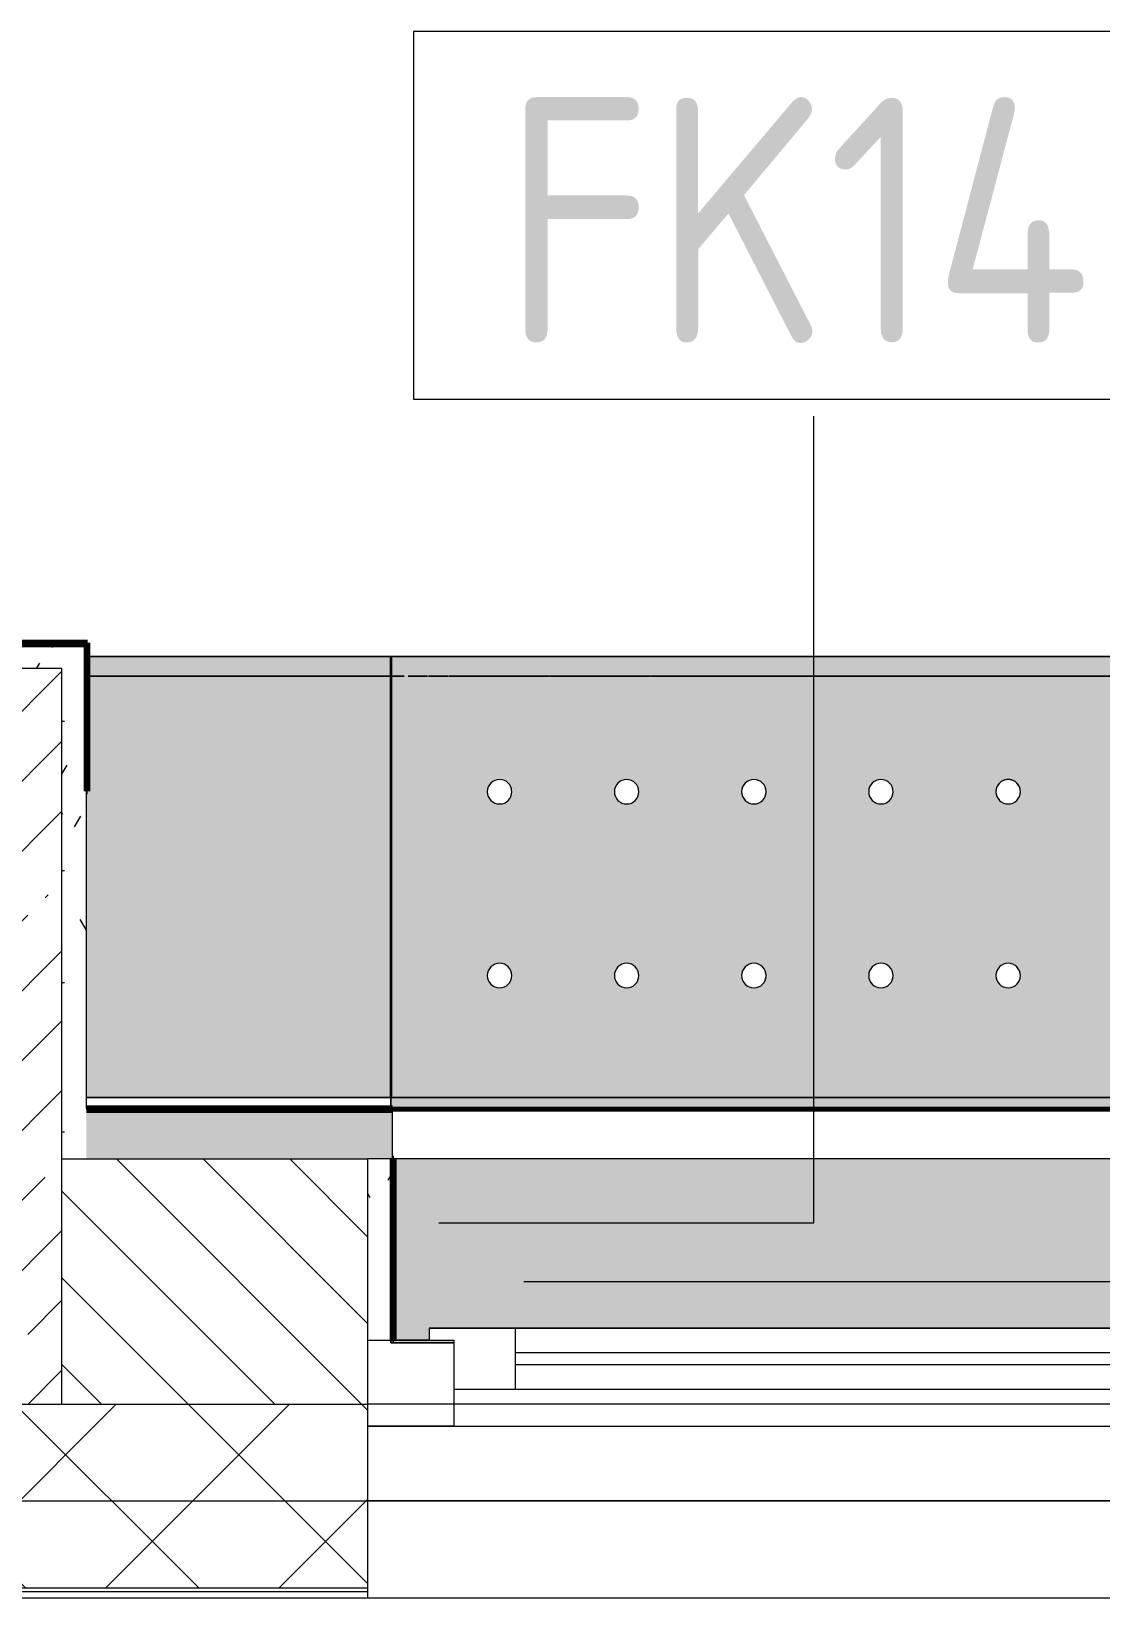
# Model space of a CAD drawing. Header units: millimetres. Extents: x -5426 to 189269, y -8553 to 29000.
# Drawn here: x 26135 to 27008, y -258 to 1020 of the extents above; entities that cross this region are included whole.
import ezdxf

# ---------------------------------------------------------------- set-up
doc = ezdxf.new("R2010")
doc.units = ezdxf.units.MM
doc.linetypes.add('Осевая', pattern=[3175, 635, -476.25, 1587.5, -476.25])
for name, color, linetype, lineweight in [('A-GLAZ', 7, 'Continuous', 9), ('A-GLAZ-1', 7, 'Continuous', 13), ('A-WALL', 7, 'Continuous', 9), ('A-WALL-IDEN', 7, 'Continuous', 9), ('I-WALL', 7, 'Continuous', 9), ('S-COLS', 7, 'Continuous', 9), ('Оси-2', 7, 'Осевая', 9)]:
    doc.layers.add(name, color=color, linetype=linetype, lineweight=lineweight)
for name, color, linetype, lineweight, true_color in [('A-WALL-1', 7, 'Continuous', 9, 0xc0c0c0), ('A-WALL-3', 7, 'Continuous', 9, 0xff80c0), ('I-WALL-17', 7, 'Continuous', 80, 0xffd2ff), ('I-WALL-3', 7, 'Continuous', 9, 0xc0c0c0), ('I-WALL-6', 7, 'Continuous', 80, 0xff80c0), ('I-WALL-9', 7, 'Continuous', 53, 0xff80c0), ('S-WALL-ANLY', 7, 'Continuous', 13, 0x008040), ('S-WALL-ANLY-1', 7, 'Continuous', 5, 0x008040), ('Знаки-2', 9, 'Continuous', 9, 0x808080), ('Знаки-3', 7, 'Continuous', 9, 0xc1bbaf), ('Знаки-5', 7, 'Continuous', 9, 0xaba79f), ('Знаки-6', 7, 'Continuous', 9, 0xccc5b7), ('Знаки-7', 7, 'Continuous', 9, 0xd5cdbe), ('Знаки-8', 7, 'Continuous', 9, 0xd1cabb), ('Знаки-9', 7, 'Continuous', 9, 0xd4ccbd)]:
    doc.layers.add(name, color=color, linetype=linetype, lineweight=lineweight, true_color=true_color)
doc.layers.add('Знаки-4', color=7, linetype='Continuous', lineweight=9, transparency=0.5)
doc.styles.add('GOST Common_1', font='GOST_Common.ttf', dxfattribs={"width": 0.9, "height": 200})
pattern_1 = [(0, (0, 0), (121.92, 30.48), [10.058, -81.382, 10.058, -81.382, -487.68]), (0, (0, 0), (121.92, 30.48), [-182.88, 10.058, -172.822, 10.058, -81.382, -213.36]), (0, (0, 0), (121.92, 30.48), [-457.2, 10.058, -50.902, 10.058, -142.342]), (120, (45.72, 15.24), (-87.356454, 90.345817), [10.058, -81.382, 10.058, -81.382, -487.68]), (120, (45.72, 15.24), (-87.356454, 90.345817), [-182.88, 10.058, -172.822, 10.058, -81.382, -213.36]), (120, (45.72, 15.24), (-87.356454, 90.345817), [-457.2, 10.058, -50.902, 10.058, -142.342]), (240, (60.96, 76.2), (-34.563546, -120.825817), [10.058, -81.382, 10.058, -81.382, -487.68]), (240, (60.96, 76.2), (-34.563546, -120.825817), [-182.88, 10.058, -172.822, 10.058, -81.382, -213.36]), (240, (60.96, 76.2), (-34.563546, -120.825817), [-457.2, 10.058, -50.902, 10.058, -142.342])]

# ---------------------------------------------------------------- blocks, each defined once
blk = doc.blocks.new('BSC_Колонна _Прямоугольная - 600х600-V1-План отделки стен 3 этажа в осях 1-12')
at = {"layer": 'S-COLS'}
h = blk.add_hatch(dxfattribs=at)
h.set_pattern_fill('FP_3', color=256, style=0, pattern_type=2)
h.set_pattern_definition([(45, (-25860, -200), (-57.02463, 57.02463), []), (45, (-25802.975, -200), (-57.02463, 57.02463), [100.806, -20.161, 3.353, -16.808])])
h.paths.add_polyline_path([(-300, -300), (300, -300), (300, 300), (-300, 300), (-300, 61.2)])
for p, q in [((300, 300), (-300, 300)), ((-300, 300), (-300, -300)), ((300, -300), (300, 300)), ((-300, -300), (300, -300))]:
    blk.add_line(p, q, dxfattribs=at)
blk = doc.blocks.new('120_Окно_СКБ_2Ст - 120_Окно_СКБ_2Ст 2800х2500_створка_-22445922-План отделки стен 3 этажа в осях 1-12')
at = {"layer": 'A-GLAZ'}
for p, q in [((1400, -57), (-1400, -57)), ((620, -107), (1280, -107)), ((1280, -117), (620, -117)), ((1350, -127), (1380, -127))]:
    blk.add_line(p, q, dxfattribs=at)
at = {"layer": 'A-GLAZ-1'}
for p, q in [((1330, -127), (1330, -57)), ((1330, -57), (1400, -57)), ((1400, -57), (1400, -127)), ((1330, -87), (570, -87)), ((1280, -137), (1280, -87)), ((1330, -127), (1330, -87)), ((1400, -127), (1330, -127)), ((1350, -127), (1330, -127)), ((1350, -137), (1350, -127)), ((550, -137), (1350, -137)), ((1350, -137), (550, -137))]:
    blk.add_line(p, q, dxfattribs=at)
blk = doc.blocks.new('Зашивка радиатора_ с перфорацией М4 - Зашивка радиатора_ с перфорацией М4-30943701-План отделки стен 3 этажа в осях 1-12')
at = {"layer": 'Знаки-4'}
h = blk.add_hatch(color=256, dxfattribs=at)
h.paths.add_polyline_path([(2278.6, 380), (2278.6, 378), (2298.6, 378), (2298.6, 368), (1498.6, 368), (1498.6, 378), (1518.6, 378), (1518.6, 380), (1448.6, 380), (1448.6, 378), (1468.6, 378), (1468.2, 368), (-401.4, 368), (-401.4, 378), (-381.4, 378), (-381.4, 380), (-430, 380), (-430, 230), (2328.6, 230), (2328.6, 378), (2330, 378), (2330, 380), (2298.6, 380)])
h.paths.add_polyline_path([(2330, 190), (-430, 190), (-430, 180), (2330, 180), (2330, 188.3)])
h = blk.add_hatch(color=256, dxfattribs=at)
h.paths.add_polyline_path([(2199, 180), (-430, 180), (-430, -179.9), (2330.2, -179.9), (2330.2, 180)])
h.paths.add_polyline_path([(1307.5, 90.4), (1312.5, 89), (1316.2, 85.4), (1317.5, 80.4), (1316.2, 75.4), (1312.5, 71.7), (1307.5, 70.4), (1302.5, 71.7), (1298.8, 75.4), (1297.5, 80.4), (1298.8, 85.4), (1302.5, 89), (1304.9, 90)])
h.paths.add_polyline_path([(1515, 90.4), (1520, 89), (1523.7, 85.4), (1525, 80.4), (1523.7, 75.4), (1520, 71.7), (1515, 70.4), (1510, 71.7), (1506.3, 75.4), (1505, 80.4), (1506.3, 85.4), (1510, 89), (1512.4, 90)])
h.paths.add_polyline_path([(1618.7, 90.4), (1623.7, 89), (1627.4, 85.4), (1628.7, 80.4), (1627.4, 75.4), (1623.7, 71.7), (1618.7, 70.4), (1613.7, 71.7), (1610.1, 75.4), (1608.7, 80.4), (1610.1, 85.4), (1613.7, 89), (1616.2, 90)])
h.paths.add_polyline_path([(2137.5, 90.4), (2142.5, 89), (2146.2, 85.4), (2147.5, 80.4), (2146.2, 75.4), (2142.5, 71.7), (2137.5, 70.4), (2132.5, 71.7), (2128.8, 75.4), (2127.5, 80.4), (2128.8, 85.4), (2132.5, 89), (2134.9, 90)])
h.paths.add_polyline_path([(2033.7, 90.4), (2038.7, 89), (2042.4, 85.4), (2043.7, 80.4), (2042.4, 75.4), (2038.7, 71.7), (2033.7, 70.4), (2028.7, 71.7), (2025.1, 75.4), (2023.7, 80.4), (2025.1, 85.4), (2028.7, 89), (2031.2, 90)])
h.paths.add_polyline_path([(1411.2, 90.4), (1416.2, 89), (1419.9, 85.4), (1421.2, 80.4), (1419.9, 75.4), (1416.2, 71.7), (1411.2, 70.4), (1406.2, 71.7), (1402.6, 75.4), (1401.2, 80.4), (1402.6, 85.4), (1406.2, 89), (1408.7, 90)])
h.paths.add_polyline_path([(996.2, 90.4), (1001.2, 89), (1004.9, 85.4), (1006.2, 80.4), (1004.9, 75.4), (1001.2, 71.7), (996.2, 70.4), (991.2, 71.7), (987.6, 75.4), (986.2, 80.4), (987.6, 85.4), (991.2, 89), (993.7, 90)])
h.paths.add_polyline_path([(1930, 90.4), (1935, 89), (1938.7, 85.4), (1940, 80.4), (1938.7, 75.4), (1935, 71.7), (1930, 70.4), (1925, 71.7), (1921.3, 75.4), (1920, 80.4), (1921.3, 85.4), (1925, 89), (1927.4, 90)])
h.paths.add_polyline_path([(1203.7, 90.4), (1208.7, 89), (1212.4, 85.4), (1213.7, 80.4), (1212.4, 75.4), (1208.7, 71.7), (1203.7, 70.4), (1198.7, 71.7), (1195.1, 75.4), (1193.7, 80.4), (1195.1, 85.4), (1198.7, 89), (1201.2, 90)])
h.paths.add_polyline_path([(892.5, 90.4), (897.5, 89), (901.2, 85.4), (902.5, 80.4), (901.2, 75.4), (897.5, 71.7), (892.5, 70.4), (887.5, 71.7), (883.8, 75.4), (882.5, 80.4), (883.8, 85.4), (887.5, 89), (889.9, 90)])
h.paths.add_polyline_path([(1100, 90.4), (1105, 89), (1108.7, 85.4), (1110, 80.4), (1108.7, 75.4), (1105, 71.7), (1100, 70.4), (1095, 71.7), (1091.3, 75.4), (1090, 80.4), (1091.3, 85.4), (1095, 89), (1097.4, 90)])
h.paths.add_polyline_path([(1826.2, 90.4), (1831.2, 89), (1834.9, 85.4), (1836.2, 80.4), (1834.9, 75.4), (1831.2, 71.7), (1826.2, 70.4), (1821.2, 71.7), (1817.6, 75.4), (1816.2, 80.4), (1817.6, 85.4), (1821.2, 89), (1823.7, 90)])
h.paths.add_polyline_path([(2241.2, 90.4), (2246.2, 89), (2249.9, 85.4), (2251.2, 80.4), (2249.9, 75.4), (2246.2, 71.7), (2241.2, 70.4), (2236.2, 71.7), (2232.6, 75.4), (2231.2, 80.4), (2232.6, 85.4), (2236.2, 89), (2238.7, 90)])
h.paths.add_polyline_path([(1722.5, 90.4), (1727.5, 89), (1731.2, 85.4), (1732.5, 80.4), (1731.2, 75.4), (1727.5, 71.7), (1722.5, 70.4), (1717.5, 71.7), (1713.8, 75.4), (1712.5, 80.4), (1713.8, 85.4), (1717.5, 89), (1719.9, 90)])
h.paths.add_polyline_path([(-145, 90.4), (-140, 89), (-136.3, 85.4), (-135, 80.4), (-136.3, 75.4), (-140, 71.7), (-145, 70.4), (-150, 71.7), (-153.7, 75.4), (-155, 80.4), (-153.7, 85.4), (-150, 89), (-147.6, 90)])
h.paths.add_polyline_path([(-248.8, 90.4), (-243.8, 89), (-240.1, 85.4), (-238.8, 80.4), (-240.1, 75.4), (-243.8, 71.7), (-248.8, 70.4), (-253.8, 71.7), (-257.4, 75.4), (-258.8, 80.4), (-257.4, 85.4), (-253.8, 89), (-251.3, 90)])
h.paths.add_polyline_path([(788.7, 90.4), (793.7, 89), (797.4, 85.4), (798.7, 80.4), (797.4, 75.4), (793.7, 71.7), (788.7, 70.4), (783.7, 71.7), (780.1, 75.4), (778.7, 80.4), (780.1, 85.4), (783.7, 89), (786.2, 90)])
h.paths.add_polyline_path([(270, 90.4), (275, 89), (278.7, 85.4), (280, 80.4), (278.7, 75.4), (275, 71.7), (270, 70.4), (265, 71.7), (261.3, 75.4), (260, 80.4), (261.3, 85.4), (265, 89), (267.4, 90)])
h.paths.add_polyline_path([(-41.3, 90.4), (-36.3, 89), (-32.6, 85.4), (-31.3, 80.4), (-32.6, 75.4), (-36.3, 71.7), (-41.3, 70.4), (-46.3, 71.7), (-49.9, 75.4), (-51.3, 80.4), (-49.9, 85.4), (-46.3, 89), (-43.8, 90)])
h.paths.add_polyline_path([(581.2, 90.4), (586.2, 89), (589.9, 85.4), (591.2, 80.4), (589.9, 75.4), (586.2, 71.7), (581.2, 70.4), (576.2, 71.7), (572.6, 75.4), (571.2, 80.4), (572.6, 85.4), (576.2, 89), (578.7, 90)])
h.paths.add_polyline_path([(477.5, 90.4), (482.5, 89), (486.2, 85.4), (487.5, 80.4), (486.2, 75.4), (482.5, 71.7), (477.5, 70.4), (472.5, 71.7), (468.8, 75.4), (467.5, 80.4), (468.8, 85.4), (472.5, 89), (474.9, 90)])
h.paths.add_polyline_path([(373.7, 90.4), (378.7, 89), (382.4, 85.4), (383.7, 80.4), (382.4, 75.4), (378.7, 71.7), (373.7, 70.4), (368.7, 71.7), (365.1, 75.4), (363.7, 80.4), (365.1, 85.4), (368.7, 89), (372.1, 90.1)])
h.paths.add_polyline_path([(-352.5, 90.4), (-347.5, 89), (-343.8, 85.4), (-342.5, 80.4), (-343.8, 75.4), (-347.5, 71.7), (-352.5, 70.4), (-357.5, 71.7), (-361.2, 75.4), (-362.5, 80.4), (-361.2, 85.4), (-357.5, 89), (-355.1, 90)])
h.paths.add_polyline_path([(685, 90.4), (690, 89), (693.7, 85.4), (695, 80.4), (693.7, 75.4), (690, 71.7), (685, 70.4), (680, 71.7), (676.3, 75.4), (675, 80.4), (676.3, 85.4), (680, 89), (682.4, 90)])
h.paths.add_polyline_path([(166.2, 90.4), (171.2, 89), (174.9, 85.4), (176.2, 80.4), (174.9, 75.4), (171.2, 71.7), (166.2, 70.4), (161.2, 71.7), (157.6, 75.4), (156.2, 80.4), (157.6, 85.4), (161.2, 89), (163.7, 90)])
h.paths.add_polyline_path([(62.5, 90.4), (67.5, 89), (71.2, 85.4), (72.5, 80.4), (71.2, 75.4), (67.5, 71.7), (62.5, 70.4), (57.5, 71.7), (53.8, 75.4), (52.5, 80.4), (53.8, 85.4), (57.5, 89), (59.9, 90)])
h.paths.add_polyline_path([(1826.2, -59.6), (1831.2, -61), (1834.9, -64.6), (1836.2, -69.6), (1834.9, -74.6), (1831.2, -78.3), (1826.2, -79.6), (1821.2, -78.3), (1817.6, -74.6), (1816.2, -69.6), (1817.6, -64.6), (1821.2, -61), (1823.7, -60)])
h.paths.add_polyline_path([(2241.2, -59.6), (2246.2, -61), (2249.9, -64.6), (2251.2, -69.6), (2249.9, -74.6), (2246.2, -78.3), (2241.2, -79.6), (2236.2, -78.3), (2232.6, -74.6), (2231.2, -69.6), (2232.6, -64.6), (2236.2, -61), (2238.7, -60)])
h.paths.add_polyline_path([(892.5, -59.6), (897.5, -61), (901.2, -64.6), (902.5, -69.6), (901.2, -74.6), (897.5, -78.3), (892.5, -79.6), (887.5, -78.3), (883.8, -74.6), (882.5, -69.6), (883.8, -64.6), (887.5, -61), (889.9, -60)])
h.paths.add_polyline_path([(1722.5, -59.6), (1727.5, -61), (1731.2, -64.6), (1732.5, -69.6), (1731.2, -74.6), (1727.5, -78.3), (1722.5, -79.6), (1717.5, -78.3), (1713.8, -74.6), (1712.5, -69.6), (1713.8, -64.6), (1717.5, -61), (1719.9, -60)])
h.paths.add_polyline_path([(1618.7, -59.6), (1623.7, -61), (1627.4, -64.6), (1628.7, -69.6), (1627.4, -74.6), (1623.7, -78.3), (1618.7, -79.6), (1613.7, -78.3), (1610.1, -74.6), (1608.7, -69.6), (1610.1, -64.6), (1613.7, -61), (1616.2, -60)])
h.paths.add_polyline_path([(1515, -59.6), (1520, -61), (1523.7, -64.6), (1525, -69.6), (1523.7, -74.6), (1520, -78.3), (1515, -79.6), (1510, -78.3), (1506.3, -74.6), (1505, -69.6), (1506.3, -64.6), (1510, -61), (1512.4, -60)])
h.paths.add_polyline_path([(1203.7, -59.6), (1208.7, -61), (1212.4, -64.6), (1213.7, -69.6), (1212.4, -74.6), (1208.7, -78.3), (1203.7, -79.6), (1198.7, -78.3), (1195.1, -74.6), (1193.7, -69.6), (1195.1, -64.6), (1198.7, -61), (1201.2, -60)])
h.paths.add_polyline_path([(1411.2, -59.6), (1416.2, -61), (1419.9, -64.6), (1421.2, -69.6), (1419.9, -74.6), (1416.2, -78.3), (1411.2, -79.6), (1406.2, -78.3), (1402.6, -74.6), (1401.2, -69.6), (1402.6, -64.6), (1406.2, -61), (1408.7, -60)])
h.paths.add_polyline_path([(2033.7, -59.6), (2038.7, -61), (2042.4, -64.6), (2043.7, -69.6), (2042.4, -74.6), (2038.7, -78.3), (2033.7, -79.6), (2028.7, -78.3), (2025.1, -74.6), (2023.7, -69.6), (2025.1, -64.6), (2028.7, -61), (2031.2, -60)])
h.paths.add_polyline_path([(788.7, -59.6), (793.7, -61), (797.4, -64.6), (798.7, -69.6), (797.4, -74.6), (793.7, -78.3), (788.7, -79.6), (783.7, -78.3), (780.1, -74.6), (778.7, -69.6), (780.1, -64.6), (783.7, -61), (786.2, -60)])
h.paths.add_polyline_path([(1100, -59.6), (1105, -61), (1108.7, -64.6), (1110, -69.6), (1108.7, -74.6), (1105, -78.3), (1100, -79.6), (1095, -78.3), (1091.3, -74.6), (1090, -69.6), (1091.3, -64.6), (1095, -61), (1097.4, -60)])
h.paths.add_polyline_path([(1307.5, -59.6), (1312.5, -61), (1316.2, -64.6), (1317.5, -69.6), (1316.2, -74.6), (1312.5, -78.3), (1307.5, -79.6), (1302.5, -78.3), (1298.8, -74.6), (1297.5, -69.6), (1298.8, -64.6), (1302.5, -61), (1304.9, -60)])
h.paths.add_polyline_path([(1930, -59.6), (1935, -61), (1938.7, -64.6), (1940, -69.6), (1938.7, -74.6), (1935, -78.3), (1930, -79.6), (1924.9, -78.3), (1921.3, -74.6), (1920, -69.6), (1921.3, -64.6), (1925, -61), (1927.4, -60)])
h.paths.add_polyline_path([(996.2, -59.6), (1001.2, -61), (1004.9, -64.6), (1006.2, -69.6), (1004.9, -74.6), (1001.2, -78.3), (996.2, -79.6), (991.2, -78.3), (987.6, -74.6), (986.2, -69.6), (987.6, -64.6), (991.2, -61), (993.7, -60)])
h.paths.add_polyline_path([(2137.5, -59.6), (2142.5, -61), (2146.2, -64.6), (2147.5, -69.6), (2146.2, -74.6), (2142.5, -78.3), (2137.5, -79.6), (2132.5, -78.3), (2128.8, -74.6), (2127.5, -69.6), (2128.8, -64.6), (2132.5, -61), (2134.9, -60)])
h.paths.add_polyline_path([(-248.8, -59.6), (-243.8, -61), (-240.1, -64.6), (-238.8, -69.6), (-240.1, -74.6), (-243.8, -78.3), (-248.8, -79.6), (-253.8, -78.3), (-257.4, -74.6), (-258.8, -69.6), (-257.4, -64.6), (-253.8, -61), (-251.3, -60)])
h.paths.add_polyline_path([(62.5, -59.6), (67.5, -61), (71.2, -64.6), (72.5, -69.6), (71.2, -74.6), (67.5, -78.3), (62.5, -79.6), (57.5, -78.3), (53.8, -74.6), (52.5, -69.6), (53.8, -64.6), (57.5, -61), (59.9, -60)])
h.paths.add_polyline_path([(166.2, -59.6), (171.2, -61), (174.9, -64.6), (176.2, -69.6), (174.9, -74.6), (171.2, -78.3), (166.2, -79.6), (161.2, -78.3), (157.6, -74.6), (156.2, -69.6), (157.6, -64.6), (161.2, -61), (163.7, -60)])
h.paths.add_polyline_path([(-145, -59.6), (-140, -61), (-136.3, -64.6), (-135, -69.6), (-136.3, -74.6), (-140, -78.3), (-145, -79.6), (-150, -78.3), (-153.7, -74.6), (-155, -69.6), (-153.7, -64.6), (-150, -61), (-147.6, -60)])
h.paths.add_polyline_path([(373.7, -59.6), (378.7, -61), (382.4, -64.6), (383.7, -69.6), (382.4, -74.6), (378.7, -78.3), (373.7, -79.6), (368.7, -78.3), (365.1, -74.6), (363.7, -69.6), (365.1, -64.6), (368.7, -61), (372.1, -59.9)])
h.paths.add_polyline_path([(270, -59.6), (275, -61), (278.7, -64.6), (280, -69.6), (278.7, -74.6), (275, -78.3), (270, -79.6), (265, -78.3), (261.3, -74.6), (260, -69.6), (261.3, -64.6), (265, -61), (267.4, -60)])
h.paths.add_polyline_path([(477.5, -59.6), (482.5, -61), (486.2, -64.6), (487.5, -69.6), (486.2, -74.6), (482.5, -78.3), (477.5, -79.6), (472.5, -78.3), (468.8, -74.6), (467.5, -69.6), (468.8, -64.6), (472.5, -61), (474.9, -60)])
h.paths.add_polyline_path([(-41.3, -59.6), (-36.3, -61), (-32.6, -64.6), (-31.3, -69.6), (-32.6, -74.6), (-36.3, -78.3), (-41.3, -79.6), (-46.3, -78.3), (-49.9, -74.6), (-51.3, -69.6), (-49.9, -64.6), (-46.3, -61), (-43.8, -60)])
h.paths.add_polyline_path([(685, -59.6), (690, -61), (693.7, -64.6), (695, -69.6), (693.7, -74.6), (690, -78.3), (685, -79.6), (680, -78.3), (676.3, -74.6), (675, -69.6), (676.3, -64.6), (680, -61), (682.4, -60)])
h.paths.add_polyline_path([(581.2, -59.6), (586.2, -61), (589.9, -64.6), (591.2, -69.6), (589.9, -74.6), (586.2, -78.3), (581.2, -79.6), (576.2, -78.3), (572.6, -74.6), (571.2, -69.6), (572.6, -64.6), (576.2, -61), (578.7, -60)])
h.paths.add_polyline_path([(-352.5, -59.6), (-347.5, -61), (-343.8, -64.6), (-342.5, -69.6), (-343.8, -74.6), (-347.5, -78.3), (-352.5, -79.6), (-357.5, -78.3), (-361.2, -74.6), (-362.5, -69.6), (-361.2, -64.6), (-357.5, -61), (-355.1, -60)])
for points in [[(2318, -163.9), (-430, -163.9), (-430, -179.9), (2330, -179.6), (2329.4, -163.9), (2318.5, -163.9)], [(1801, -163.9), (1781, -163.9), (1781.7, -179.9), (1821, -179.9), (1820.3, -163.9), (1806.2, -163.9)], [(1806, -163.9), (1781, -163.9), (1781.7, -179.9), (1821, -179.9), (1820.3, -163.9), (1806.2, -163.9)], [(1801, -163.9), (1791, -163.9), (1791.3, -179.9), (1811, -179.9), (1810.7, -163.9), (1803.6, -163.9)], [(1801, -163.9), (1791, -163.9), (1791.3, -179.9), (1811, -179.9), (1810.7, -163.9), (1803.6, -163.9)], [(1896, -163.9), (1881, -163.9), (1881.7, -179.9), (1921, -179.9), (1920.3, -163.9), (1898.4, -163.9)], [(1896, -163.9), (1881, -163.9), (1881.7, -179.9), (1921, -179.9), (1920.3, -163.9), (1898.4, -163.9)], [(1901, -163.9), (1891, -163.9), (1891.3, -179.9), (1911, -179.9), (1910.7, -163.9), (1903.6, -163.9)], [(1901, -163.9), (1891, -163.9), (1891.3, -179.9), (1911, -179.9), (1910.7, -163.9), (1903.6, -163.9)], [(2018.3, -163.9), (1981, -163.9), (1981.7, -179.9), (2021, -179.9), (2020.3, -163.9)], [(2018.3, -163.9), (1981, -163.9), (1981.7, -179.9), (2021, -179.9), (2020.3, -163.9)], [(2001, -163.9), (1991, -163.9), (1991.3, -179.9), (2011, -179.9), (2010.7, -163.9), (2003.6, -163.9)], [(2001, -163.9), (1991, -163.9), (1991.3, -179.9), (2011, -179.9), (2010.7, -163.9), (2003.6, -163.9)], [(2081, -163.9), (2081.7, -179.9), (2121, -179.9), (2120.3, -163.9), (2081.7, -163.9)], [(2081, -163.9), (2081.7, -179.9), (2121, -179.9), (2120.3, -163.9), (2081.7, -163.9)], [(2108.1, -163.9), (2091, -163.9), (2091.3, -179.9), (2111, -179.9), (2110.7, -163.9), (2109.7, -163.9)], [(2108.1, -163.9), (2091, -163.9), (2091.3, -179.9), (2111, -179.9), (2110.7, -163.9), (2109.7, -163.9)], [(2200.2, -163.9), (2181, -163.9), (2181.7, -179.9), (2221, -179.9), (2220.3, -163.9), (2201, -163.9)], [(2206, -163.9), (2181, -163.9), (2181.7, -179.9), (2221, -179.9), (2220.3, -163.9), (2206.2, -163.9)], [(2200.2, -163.9), (2191, -164.7), (2191.3, -179.9), (2211, -179.9), (2210.7, -163.9), (2201, -163.9)], [(2201, -163.9), (2191, -164.7), (2191.3, -179.9), (2211, -179.9), (2210.7, -163.9), (2203.6, -163.9)]]:
    blk.add_hatch(color=256, dxfattribs=at).paths.add_polyline_path(points)
at = {"layer": 'Знаки-2'}
for p, q in [((2330, 380), (2278.6, 380)), ((2330, 378), (2330, 380)), ((-430, 180), (2330, 180)), ((2330.2, 180), (-430, 180)), ((2330, 180), (2330, 190)), ((2330.2, -179.9), (2330.2, 180)), ((-430, -179.9), (2330.2, -179.9))]:
    blk.add_line(p, q, dxfattribs=at)
for centre, start, end in [((1826.2, 80.4), 0, 180), ((1930, 80.4), 0, 180), ((2033.7, 80.4), 0, 180), ((2137.5, 80.4), 0, 180), ((2241.2, 80.4), 0, 180), ((1826.2, 80.4), 180, 360), ((1930, 80.4), 180, 0), ((2033.7, 80.4), 180, 0), ((2137.5, 80.4), 180, 0), ((2241.2, 80.4), 180, 0), ((1826.2, -69.6), 0, 180), ((1930, -69.6), 0, 180), ((2033.7, -69.6), 0, 180), ((2137.5, -69.6), 0, 180), ((2241.2, -69.6), 0, 180), ((1826.2, -69.6), 180, 0), ((1930, -69.6), 180, 0), ((2033.7, -69.6), 180, 0), ((2137.5, -69.6), 180, 0), ((2241.2, -69.6), 180, 0)]:
    blk.add_arc(centre, 10, start, end, dxfattribs=at)
at = {"layer": 'Знаки-3'}
for p, q in [((2330, 180), (-430, 180)), ((-430, 180), (2330, 180)), ((2330.2, 179.9), (2330.2, -179.9)), ((1781, -163.9), (1721, -163.9)), ((1781, -163.9), (1821, -163.9)), ((1821, -163.9), (1781, -163.9)), ((1881, -163.9), (1821, -163.9)), ((1881, -163.9), (1891, -163.9)), ((1891, -163.9), (1881, -163.9)), ((1891, -163.9), (1911, -163.9)), ((1911, -163.9), (1891, -163.9)), ((1911, -163.9), (1921, -163.9)), ((1921, -163.9), (1911, -163.9)), ((1981, -163.9), (1921, -163.9)), ((1981, -163.9), (2021, -163.9)), ((2021, -163.9), (1981, -163.9)), ((2081, -163.9), (2021, -163.9)), ((2081, -163.9), (2117.5, -163.9)), ((2117.5, -163.9), (2081, -163.9)), ((2118.3, -163.9), (2121, -163.9)), ((2121, -163.9), (2118.3, -163.9)), ((2181, -163.9), (2121, -163.9)), ((2181, -163.9), (2183.6, -163.9)), ((2183.6, -163.9), (2181, -163.9)), ((2183.7, -163.9), (2191, -163.9)), ((2191, -163.9), (2183.7, -163.9)), ((2191, -163.9), (2200.2, -163.9)), ((2200.2, -163.9), (2191, -163.9)), ((2201, -163.9), (2211, -163.9)), ((2211, -163.9), (2201, -163.9)), ((2211, -163.9), (2221, -163.9)), ((2221, -163.9), (2211, -163.9)), ((2282.9, -163.9), (2221, -163.9)), ((2299.2, -163.9), (2283.5, -163.9)), ((2315.7, -163.9), (2300, -163.9)), ((2329.4, -163.9), (2319, -163.9)), ((2330, -179.6), (2330, -163.9)), ((1721, -179.9), (1781, -179.9)), ((1781, -179.9), (1821, -179.9)), ((1821, -179.9), (1781, -179.9)), ((1821, -179.9), (1881, -179.9)), ((1881, -179.9), (1891, -179.9)), ((1891, -179.9), (1881, -179.9)), ((1891, -179.9), (1911, -179.9)), ((1911, -179.9), (1891, -179.9)), ((1911, -179.9), (1921, -179.9)), ((1921, -179.9), (1911, -179.9)), ((1921, -179.9), (1981, -179.9)), ((1981, -179.9), (2021, -179.9)), ((2021, -179.9), (1981, -179.9)), ((2021, -179.9), (2081, -179.9)), ((2081, -179.9), (2121, -179.9)), ((2121, -179.9), (2081, -179.9)), ((2121, -179.9), (2181, -179.9)), ((2181, -179.9), (2191, -179.9)), ((2191, -179.9), (2181, -179.9)), ((2191, -179.9), (2211, -179.9)), ((2211, -179.9), (2191, -179.9)), ((2211, -179.9), (2221, -179.9)), ((2221, -179.9), (2211, -179.9)), ((2221, -179.9), (2329.4, -179.9))]:
    blk.add_line(p, q, dxfattribs=at)
at = {"layer": 'Знаки-5'}
for p, q in [((2278.6, 380), (2330, 380)), ((2330, 380), (2330, 378)), ((2330, 190), (2330, 180)), ((-384.5, -163.9), (2282.9, -163.9)), ((2283.5, -163.9), (2299.2, -163.9)), ((2300, -163.9), (2315.7, -163.9)), ((2319, -163.9), (2329.4, -163.9)), ((2329.4, -179.9), (-430, -179.9)), ((2329.4, -179.9), (-430, -179.9))]:
    blk.add_line(p, q, dxfattribs=at)
for centre, start, end in [((1826.2, 80.4), 0, 180), ((1930, 80.4), 0, 180), ((2033.7, 80.4), 0, 180), ((2137.5, 80.4), 0, 180), ((2241.2, 80.4), 0, 180), ((1826.2, 80.4), 180, 360), ((1930, 80.4), 180, 360), ((2033.7, 80.4), 180, 360), ((2137.5, 80.4), 180, 360), ((2241.2, 80.4), 180, 360), ((1826.2, -69.6), 0, 180), ((1930, -69.6), 0, 180), ((2033.7, -69.6), 0, 180), ((2137.5, -69.6), 0, 180), ((2241.2, -69.6), 0, 180), ((1826.2, -69.6), 180, 255), ((1826.2, -69.6), 285, 360), ((1930, -69.6), 180, 360), ((2033.7, -69.6), 180, 360), ((2137.5, -69.6), 180, 360), ((2241.2, -69.6), 180, 360), ((1826.2, -69.6), 255, 285)]:
    blk.add_arc(centre, 10, start, end, dxfattribs=at)
at = {"layer": 'Знаки-6'}
for p, q in [((1781, -163.9), (1791, -163.9)), ((1783.7, -163.9), (1781, -163.9)), ((1791, -163.9), (1783.7, -163.9)), ((1791, -163.9), (1791.3, -163.9)), ((1795.8, -163.9), (1791, -163.9)), ((1791.3, -163.9), (1793.9, -163.9)), ((1793.9, -163.9), (1795.8, -163.9)), ((1796, -163.9), (1798.4, -163.9)), ((1806, -163.9), (1796, -163.9)), ((1798.4, -163.9), (1806, -163.9)), ((1806.2, -163.9), (1811, -163.9)), ((1811, -163.9), (1806.2, -163.9)), ((1811, -163.9), (1821, -163.9)), ((1821, -163.9), (1811, -163.9)), ((1881, -163.9), (1886.9, -163.9)), ((1891, -163.9), (1881, -163.9)), ((1886.9, -163.9), (1891, -163.9)), ((1892.3, -163.9), (1895.8, -163.9)), ((1895.8, -163.9), (1892.3, -163.9)), ((1896, -163.9), (1901, -163.9)), ((1906, -163.9), (1896, -163.9)), ((1901, -163.9), (1906, -163.9)), ((1906.2, -163.9), (1909.7, -163.9)), ((1909.7, -163.9), (1906.2, -163.9)), ((1911, -163.9), (1920.3, -163.9)), ((1921, -163.9), (1911, -163.9)), ((1920.3, -163.9), (1921, -163.9)), ((1981, -163.9), (1991, -163.9)), ((1991, -163.9), (1981, -163.9)), ((1991, -163.9), (1992.3, -163.9)), ((1995.8, -163.9), (1991, -163.9)), ((1992.3, -163.9), (1993.9, -163.9)), ((1993.9, -163.9), (1995.8, -163.9)), ((1996, -163.9), (2001, -163.9)), ((2006, -163.9), (1996, -163.9)), ((2001, -163.9), (2006, -163.9)), ((2006.2, -163.9), (2009.7, -163.9)), ((2009.7, -163.9), (2006.2, -163.9)), ((2009.7, -163.9), (2011, -163.9)), ((2011, -163.9), (2009.7, -163.9)), ((2011, -163.9), (2021, -163.9)), ((2021, -163.9), (2011, -163.9)), ((2081, -163.9), (2091, -163.9)), ((2091, -163.9), (2081, -163.9)), ((2091, -163.9), (2095.8, -163.9)), ((2092.3, -163.9), (2091, -163.9)), ((2095.8, -163.9), (2092.3, -163.9)), ((2096, -163.9), (2106, -163.9)), ((2098.4, -163.9), (2096, -163.9)), ((2101, -163.9), (2098.4, -163.9)), ((2106, -163.9), (2101, -163.9)), ((2106.2, -163.9), (2109.7, -163.9)), ((2108.1, -163.9), (2106.2, -163.9)), ((2111, -163.9), (2108.1, -163.9)), ((2109.7, -163.9), (2111, -163.9)), ((2111, -163.9), (2117.5, -163.9)), ((2117.5, -163.9), (2111, -163.9)), ((2118.3, -163.9), (2121, -163.9)), ((2121, -163.9), (2118.3, -163.9)), ((2181, -163.9), (2183.6, -163.9)), ((2183.6, -163.9), (2181, -163.9)), ((2183.7, -163.9), (2191, -163.9)), ((2191, -163.9), (2183.7, -163.9)), ((2192.3, -163.9), (2195.8, -163.9)), ((2195.8, -163.9), (2192.3, -163.9)), ((2196, -163.9), (2198.4, -163.9)), ((2198.4, -163.9), (2196, -163.9)), ((2198.9, -163.9), (2200.2, -163.9)), ((2200.2, -163.9), (2198.9, -163.9)), ((2201, -163.9), (2206, -163.9)), ((2206, -163.9), (2201, -163.9)), ((2206.2, -163.9), (2209.7, -163.9)), ((2209.7, -163.9), (2206.2, -163.9)), ((2211, -163.9), (2221, -163.9)), ((2215.1, -163.9), (2211, -163.9)), ((2221, -163.9), (2215.1, -163.9)), ((1781, -179.9), (1781.7, -179.9)), ((1791, -179.9), (1781, -179.9)), ((1781.7, -179.9), (1791, -179.9)), ((1791, -179.9), (1795.8, -179.9)), ((1795.8, -179.9), (1791, -179.9)), ((1796, -179.9), (1806, -179.9)), ((1803.6, -179.9), (1796, -179.9)), ((1806, -179.9), (1803.6, -179.9)), ((1806.2, -179.9), (1811, -179.9)), ((1811, -179.9), (1806.2, -179.9)), ((1811, -179.9), (1821, -179.9)), ((1821, -179.9), (1811, -179.9)), ((1881, -179.9), (1891, -179.9)), ((1891, -179.9), (1881, -179.9)), ((1892.3, -179.9), (1895.8, -179.9)), ((1895.8, -179.9), (1892.3, -179.9)), ((1896, -179.9), (1906, -179.9)), ((1906, -179.9), (1896, -179.9)), ((1906.2, -179.9), (1909.7, -179.9)), ((1909.7, -179.9), (1906.2, -179.9)), ((1911, -179.9), (1921, -179.9)), ((1921, -179.9), (1911, -179.9)), ((1981, -179.9), (1991, -179.9)), ((1991, -179.9), (1981, -179.9)), ((1991, -179.9), (1993.9, -179.9)), ((1993.9, -179.9), (1991, -179.9)), ((1993.9, -179.9), (1995.8, -179.9)), ((1995.8, -179.9), (1993.9, -179.9)), ((1996, -179.9), (1998.4, -179.9)), ((1998.4, -179.9), (1996, -179.9)), ((1998.4, -179.9), (2001, -179.9)), ((2001, -179.9), (1998.4, -179.9)), ((2001, -179.9), (2003.6, -179.9)), ((2003.6, -179.9), (2001, -179.9)), ((2003.6, -179.9), (2006, -179.9)), ((2006, -179.9), (2003.6, -179.9)), ((2006.2, -179.9), (2008.1, -179.9)), ((2008.1, -179.9), (2006.2, -179.9)), ((2008.1, -179.9), (2009.7, -179.9)), ((2009.7, -179.9), (2008.1, -179.9)), ((2009.7, -179.9), (2010.7, -179.9)), ((2010.7, -179.9), (2009.7, -179.9)), ((2010.7, -179.9), (2011, -179.9)), ((2011, -179.9), (2010.7, -179.9)), ((2011, -179.9), (2021, -179.9)), ((2018.3, -179.9), (2011, -179.9)), ((2021, -179.9), (2018.3, -179.9)), ((2081, -179.9), (2091, -179.9)), ((2091, -179.9), (2081, -179.9)), ((2091, -179.9), (2095.8, -179.9)), ((2095.8, -179.9), (2091, -179.9)), ((2096, -179.9), (2106, -179.9)), ((2101, -179.9), (2096, -179.9)), ((2106, -179.9), (2101, -179.9)), ((2106.2, -179.9), (2111, -179.9)), ((2111, -179.9), (2106.2, -179.9)), ((2111, -179.9), (2121, -179.9)), ((2121, -179.9), (2111, -179.9)), ((2181, -179.9), (2191, -179.9)), ((2191, -179.9), (2181, -179.9)), ((2192.3, -179.9), (2195.8, -179.9)), ((2195.8, -179.9), (2192.3, -179.9)), ((2196, -179.9), (2198.4, -179.9)), ((2198.4, -179.9), (2196, -179.9)), ((2198.9, -179.9), (2206, -179.9)), ((2206, -179.9), (2198.9, -179.9)), ((2206.2, -179.9), (2209.7, -179.9)), ((2209.7, -179.9), (2206.2, -179.9)), ((2211, -179.9), (2215.1, -179.9)), ((2221, -179.9), (2211, -179.9)), ((2215.1, -179.9), (2221, -179.9))]:
    blk.add_line(p, q, dxfattribs=at)
at = {"layer": 'Знаки-7'}
for p, q in [((1795.8, -163.9), (1792.3, -163.9)), ((1806, -163.9), (1796, -163.9)), ((1809.7, -163.9), (1806.2, -163.9)), ((1895.8, -163.9), (1892.3, -163.9)), ((1906, -163.9), (1896, -163.9)), ((1909.7, -163.9), (1906.2, -163.9)), ((1995.8, -163.9), (1992.3, -163.9)), ((2006, -163.9), (1996, -163.9)), ((2009.7, -163.9), (2006.2, -163.9)), ((2095.8, -163.9), (2092.3, -163.9)), ((2106, -163.9), (2096, -163.9)), ((2107.6, -163.9), (2106.2, -163.9)), ((2109.7, -163.9), (2108.1, -163.9)), ((2195.8, -163.9), (2192.3, -163.9)), ((2198.4, -163.9), (2196, -163.9)), ((2200.2, -163.9), (2199, -163.9)), ((2206, -163.9), (2201, -163.9)), ((2209.7, -163.9), (2206.2, -163.9)), ((1792.3, -179.9), (1795.8, -179.9)), ((1796, -179.9), (1806, -179.9)), ((1806.2, -179.9), (1809.7, -179.9)), ((1892.3, -179.9), (1895.8, -179.9)), ((1896, -179.9), (1906, -179.9)), ((1906.2, -179.9), (1909.7, -179.9)), ((1992.3, -179.9), (1995.8, -179.9)), ((1996, -179.9), (2006, -179.9)), ((2006.2, -179.9), (2009.7, -179.9)), ((2092.3, -179.9), (2095.8, -179.9)), ((2096, -179.9), (2106, -179.9)), ((2106.2, -179.9), (2109.7, -179.9)), ((2192.3, -179.9), (2195.8, -179.9)), ((2196, -179.9), (2198.4, -179.9)), ((2199, -179.9), (2206, -179.9)), ((2206.2, -179.9), (2209.7, -179.9))]:
    blk.add_line(p, q, dxfattribs=at)
at = {"layer": 'Знаки-8'}
for p, q in [((1791, -163.9), (1781.7, -163.9)), ((1792.3, -163.9), (1795.8, -163.9)), ((1795.8, -163.9), (1792.3, -163.9)), ((1796, -163.9), (1806, -163.9)), ((1801, -163.9), (1796, -163.9)), ((1806, -163.9), (1801, -163.9)), ((1806.2, -163.9), (1809.7, -163.9)), ((1809.7, -163.9), (1806.2, -163.9)), ((1820.3, -163.9), (1811, -163.9)), ((1891, -163.9), (1881.7, -163.9)), ((1891, -163.9), (1895.8, -163.9)), ((1895.8, -163.9), (1891, -163.9)), ((1896, -163.9), (1906, -163.9)), ((1906, -163.9), (1896, -163.9)), ((1906.2, -163.9), (1911, -163.9)), ((1911, -163.9), (1906.2, -163.9)), ((1920.3, -163.9), (1911, -163.9)), ((1991, -163.9), (1981.7, -163.9)), ((1991, -163.9), (1995.8, -163.9)), ((1995.8, -163.9), (1991, -163.9)), ((1996, -163.9), (2001, -163.9)), ((2006, -163.9), (1996, -163.9)), ((2001, -163.9), (2006, -163.9)), ((2006.2, -163.9), (2011, -163.9)), ((2011, -163.9), (2006.2, -163.9)), ((2015.1, -163.9), (2011, -163.9)), ((2020.3, -163.9), (2016.3, -163.9)), ((2091, -163.9), (2081.7, -163.9)), ((2092.3, -163.9), (2095.8, -163.9)), ((2095.8, -163.9), (2092.3, -163.9)), ((2096, -163.9), (2106, -163.9)), ((2106, -163.9), (2096, -163.9)), ((2106.2, -163.9), (2107.7, -163.9)), ((2107.7, -163.9), (2106.2, -163.9)), ((2108.1, -163.9), (2109.7, -163.9)), ((2109.7, -163.9), (2108.1, -163.9)), ((2117.4, -163.9), (2111, -163.9)), ((2120.3, -163.9), (2118.3, -163.9)), ((2183.6, -163.9), (2181.7, -163.9)), ((2191, -163.9), (2183.7, -163.9)), ((2191, -163.9), (2195.8, -163.9)), ((2195.8, -163.9), (2191, -163.9)), ((2196, -163.9), (2200.2, -163.9)), ((2200.2, -163.9), (2196, -163.9)), ((2201, -163.9), (2206, -163.9)), ((2206, -163.9), (2201, -163.9)), ((2206.2, -163.9), (2211, -163.9)), ((2211, -163.9), (2206.2, -163.9)), ((2220.3, -163.9), (2211, -163.9)), ((2330, -164), (2330, -179.6)), ((1781.7, -179.9), (1791, -179.9)), ((1792.3, -179.9), (1795.8, -179.9)), ((1795.8, -179.9), (1792.3, -179.9)), ((1796, -179.9), (1806, -179.9)), ((1806, -179.9), (1796, -179.9)), ((1806.2, -179.9), (1809.7, -179.9)), ((1809.7, -179.9), (1806.2, -179.9)), ((1811, -179.9), (1820.3, -179.9)), ((1881.7, -179.9), (1891, -179.9)), ((1891, -179.9), (1895.8, -179.9)), ((1893.9, -179.9), (1891, -179.9)), ((1895.8, -179.9), (1893.9, -179.9)), ((1896, -179.9), (1906, -179.9)), ((1898.4, -179.9), (1896, -179.9)), ((1906, -179.9), (1898.4, -179.9)), ((1906.2, -179.9), (1910.7, -179.9)), ((1911, -179.9), (1906.2, -179.9)), ((1910.7, -179.9), (1911, -179.9)), ((1911, -179.9), (1920.3, -179.9)), ((1981.7, -179.9), (1991, -179.9)), ((1991, -179.9), (1991.3, -179.9)), ((1992.3, -179.9), (1991, -179.9)), ((1991.3, -179.9), (1995.8, -179.9)), ((1995.8, -179.9), (1992.3, -179.9)), ((1996, -179.9), (1998.4, -179.9)), ((2001, -179.9), (1996, -179.9)), ((1998.4, -179.9), (2006, -179.9)), ((2003.6, -179.9), (2001, -179.9)), ((2006, -179.9), (2003.6, -179.9)), ((2006.2, -179.9), (2011, -179.9)), ((2010.7, -179.9), (2006.2, -179.9)), ((2011, -179.9), (2010.7, -179.9)), ((2011, -179.9), (2015.1, -179.9)), ((2016.3, -179.9), (2020.3, -179.9)), ((2081.7, -179.9), (2091, -179.9)), ((2092.3, -179.9), (2095.8, -179.9)), ((2095.8, -179.9), (2092.3, -179.9)), ((2096, -179.9), (2101, -179.9)), ((2106, -179.9), (2096, -179.9)), ((2101, -179.9), (2106, -179.9)), ((2106.2, -179.9), (2109.7, -179.9)), ((2109.7, -179.9), (2106.2, -179.9)), ((2111, -179.9), (2120.3, -179.9)), ((2181.7, -179.9), (2191, -179.9)), ((2191, -179.9), (2195.8, -179.9)), ((2193.9, -179.9), (2191, -179.9)), ((2195.8, -179.9), (2193.9, -179.9)), ((2196, -179.9), (2198.4, -179.9)), ((2206, -179.9), (2196, -179.9)), ((2198.4, -179.9), (2206, -179.9)), ((2206.2, -179.9), (2211, -179.9)), ((2211, -179.9), (2206.2, -179.9)), ((2211, -179.9), (2220.3, -179.9))]:
    blk.add_line(p, q, dxfattribs=at)
at = {"layer": 'Знаки-9'}
for p, q in [((1791, -163.9), (1795.8, -163.9)), ((1791.3, -163.9), (1791, -163.9)), ((1792.3, -163.9), (1791.3, -163.9)), ((1795.8, -163.9), (1792.3, -163.9)), ((1796, -163.9), (1798.4, -163.9)), ((1806, -163.9), (1796, -163.9)), ((1798.4, -163.9), (1806, -163.9)), ((1806.2, -163.9), (1809.7, -163.9)), ((1811, -163.9), (1806.2, -163.9)), ((1809.7, -163.9), (1811, -163.9)), ((1892.3, -163.9), (1895.8, -163.9)), ((1895.8, -163.9), (1892.3, -163.9)), ((1896, -163.9), (1906, -163.9)), ((1901, -163.9), (1896, -163.9)), ((1906, -163.9), (1901, -163.9)), ((1906.2, -163.9), (1909.7, -163.9)), ((1909.7, -163.9), (1906.2, -163.9)), ((1992.3, -163.9), (1995.8, -163.9)), ((1995.8, -163.9), (1992.3, -163.9)), ((1996, -163.9), (2006, -163.9)), ((2006, -163.9), (1996, -163.9)), ((2006.2, -163.9), (2009.7, -163.9)), ((2009.7, -163.9), (2006.2, -163.9)), ((2091, -163.9), (2091.3, -163.9)), ((2095.8, -163.9), (2091, -163.9)), ((2091.3, -163.9), (2092.3, -163.9)), ((2092.3, -163.9), (2093.9, -163.9)), ((2093.9, -163.9), (2095.8, -163.9)), ((2096, -163.9), (2106, -163.9)), ((2106, -163.9), (2096, -163.9)), ((2106.2, -163.9), (2111, -163.9)), ((2111, -163.9), (2106.2, -163.9)), ((2192.3, -163.9), (2195.8, -163.9)), ((2195.8, -163.9), (2192.3, -163.9)), ((2196, -163.9), (2198.4, -163.9)), ((2198.4, -163.9), (2196, -163.9)), ((2198.9, -163.9), (2200.2, -163.9)), ((2200.2, -163.9), (2198.9, -163.9)), ((2201, -163.9), (2206, -163.9)), ((2206, -163.9), (2201, -163.9)), ((2206.2, -163.9), (2209.7, -163.9)), ((2209.7, -163.9), (2206.2, -163.9)), ((1791, -179.9), (1795.8, -179.9)), ((1795.8, -179.9), (1791, -179.9)), ((1796, -179.9), (1798.4, -179.9)), ((1806, -179.9), (1796, -179.9)), ((1798.4, -179.9), (1806, -179.9)), ((1806.2, -179.9), (1810.7, -179.9)), ((1811, -179.9), (1806.2, -179.9)), ((1810.7, -179.9), (1811, -179.9)), ((1892.3, -179.9), (1895.8, -179.9)), ((1895.8, -179.9), (1892.3, -179.9)), ((1896, -179.9), (1906, -179.9)), ((1906, -179.9), (1896, -179.9)), ((1906.2, -179.9), (1909.7, -179.9)), ((1909.7, -179.9), (1906.2, -179.9)), ((1992.3, -179.9), (1995.8, -179.9)), ((1995.8, -179.9), (1992.3, -179.9)), ((1996, -179.9), (2006, -179.9)), ((2001, -179.9), (1996, -179.9)), ((2006, -179.9), (2001, -179.9)), ((2006.2, -179.9), (2009.7, -179.9)), ((2009.7, -179.9), (2006.2, -179.9)), ((2091, -179.9), (2095.8, -179.9)), ((2092.3, -179.9), (2091, -179.9)), ((2095.8, -179.9), (2092.3, -179.9)), ((2096, -179.9), (2101, -179.9)), ((2101, -179.9), (2096, -179.9)), ((2101, -179.9), (2106, -179.9)), ((2103.6, -179.9), (2101, -179.9)), ((2106, -179.9), (2103.6, -179.9)), ((2106.2, -179.9), (2109.7, -179.9)), ((2111, -179.9), (2106.2, -179.9)), ((2109.7, -179.9), (2111, -179.9)), ((2192.3, -179.9), (2195.8, -179.9)), ((2195.8, -179.9), (2192.3, -179.9)), ((2196, -179.9), (2198.4, -179.9)), ((2198.4, -179.9), (2196, -179.9)), ((2198.9, -179.9), (2206, -179.9)), ((2201, -179.9), (2198.9, -179.9)), ((2206, -179.9), (2201, -179.9)), ((2206.2, -179.9), (2209.7, -179.9)), ((2209.7, -179.9), (2206.2, -179.9))]:
    blk.add_line(p, q, dxfattribs=at)
blk = doc.blocks.new('Зашивка без перфорации М3 - М3_3-30974608-План отделки стен 3 этажа в осях 1-12')
at = {"layer": 'Знаки-4'}
for points in [[(-195.1, 180), (-430, 180), (-430, -179.9), (-181.1, -179.9), (-181.1, 180)], [(-429.2, -163.9), (-430, -163.9), (-428.9, -179.9), (-181.1, -179.9), (-181.1, -163.9), (-377.8, -163.9)]]:
    blk.add_hatch(color=256, dxfattribs=at).paths.add_polyline_path(points)
at = {"layer": 'Знаки-2'}
for p, q in [((-181.1, 180), (-430, 180)), ((-430, 180), (-430, -179.9)), ((-430, -179.9), (-181.1, -179.9))]:
    blk.add_line(p, q, dxfattribs=at)
at = {"layer": 'Знаки-3'}
for p, q in [((-430, -178.7), (-430, 179)), ((-430, -163.9), (-430, -178.7)), ((-181.1, -163.9), (-429.2, -163.9)), ((-430, -179.9), (-181.1, -179.9))]:
    blk.add_line(p, q, dxfattribs=at)
at = {"layer": 'Знаки-5'}
for p, q in [((-430, 180), (-181.1, 180)), ((-429.2, -163.9), (-181.1, -163.9)), ((-181.1, -179.9), (-430, -179.9)), ((-181.1, -179.9), (-430, -179.9))]:
    blk.add_line(p, q, dxfattribs=at)
at = {"layer": 'Знаки-8'}
blk.add_line((-430, -163.9), (-430, -178.7), dxfattribs=at)
blk = doc.blocks.new('М_стена_0001 - Типоразмер_без рамки-25382661-План отделки стен 3 этажа в осях 1-12')
at = {"layer": 'A-WALL-IDEN'}
for p, q in [((3.258, 1.523), (-3.273, 1.523)), ((-3.273, 1.523), (-3.273, -1.477)), ((3.258, -1.477), (3.258, 1.523)), ((-3.273, -1.477), (3.258, -1.477))]:
    blk.add_line(p, q, dxfattribs=at)

msp = doc.modelspace()

# ---------------------------------------------------------------- hatches: boundary and pattern name
at = {"layer": 'A-WALL'}
h = msp.add_hatch(dxfattribs=at)
h.set_pattern_fill('FP_9', color=256, style=0, pattern_type=2)
h.set_pattern_definition([(135, (0, 0), (-35.35534, -35.35534), [])])
h.paths.add_polyline_path([(38540, -100), (38540, 100), (38490, 100), (38490, -100)])
h.paths.add_polyline_path([(37990, -100), (37990, 100), (37423, 100), (37423, -100), (37885.8, -100)])
h.paths.add_polyline_path([(33866.7, -100), (33870, -100), (33870, 100), (33610, 100), (33610, -100)])
h.paths.add_polyline_path([(32110, -100), (32110, 100), (30882.8, 100), (30882.8, -100), (32039.9, -100)])
h.paths.add_polyline_path([(35970, -100), (36523, -100), (36523, 100), (35970, 100), (35970, 22.2)])
h.paths.add_polyline_path([(25097.9, -100), (25560, -100), (25560, 100), (24810, 100), (24810, -100)])
h.paths.add_polyline_path([(21610, -100), (21910, -100), (21910, 100), (21610, 100), (21610, 22.2)])
h.paths.add_polyline_path([(20710, -100), (20710, 100), (19360, 100), (19360, -100), (20348.1, -100)])
h.paths.add_polyline_path([(26160, -100), (26409.7, -100), (26409.7, 100), (26160, 100), (26160, -41.2)])
h.paths.add_polyline_path([(22510, -100), (22710, -100), (22710, 100), (22510, 100), (22510, -50)])
h.paths.add_polyline_path([(29982.8, -100), (29982.8, 100), (29809.7, 100), (29809.7, -100), (29847.7, -100)])
h.paths.add_polyline_path([(12160, -100), (12160, 100), (12010, 100), (12010, -100)])
h.paths.add_polyline_path([(10483.1, -100), (11110, -100), (11110, 100), (10359.7, 100), (10359.7, -100)])
h.paths.add_polyline_path([(14860, -100), (15610, -100), (15610, 100), (14860, 100), (14860, 22.2)])
h.paths.add_polyline_path([(16510, -100), (17260, -100), (17260, 100), (16510, 100), (16510, 22.2)])
h.paths.add_polyline_path([(7660, -100), (7660, 100), (6830, 100), (6830, -100), (7194.8, -100)])
h = msp.add_hatch(dxfattribs=at)
h.set_pattern_fill('FP_11', color=256, style=0, pattern_type=2)
h.set_pattern_definition([(45, (0, 0), (-70.71068, 70.71068), []), (135, (0, 0), (-70.71068, -70.71068), [])])
h.paths.add_polyline_path([(35970, -250), (36523, -250), (36523, -100), (35970, -100), (35970, -216.8)])
h.paths.add_polyline_path([(33870, -250), (33870, -100), (33010, -100), (33010, -250), (33501.4, -250)])
h.paths.add_polyline_path([(32039.9, -250), (32110, -250), (32110, -100), (30882.8, -100), (30882.8, -250), (31309.2, -250)])
h.paths.add_polyline_path([(38987.7, -250), (38987.7, -100), (37423, -100), (37423, -250), (38616.5, -250)])
h.paths.add_polyline_path([(29982.8, -250), (29982.8, -100), (29209.7, -100), (29209.7, -250), (29847.7, -250)])
h.paths.add_polyline_path([(21809.6, -250), (22710, -250), (22710, -100), (21610, -100), (21610, -250)])
h.paths.add_polyline_path([(26194, -250), (26409.7, -250), (26409.7, -100), (24810, -100), (24810, -250), (25463.3, -250)])
h.paths.add_polyline_path([(15610, -250), (15610, -100), (14860, -100), (14860, -250), (15232.9, -250)])
h.paths.add_polyline_path([(12760, -250), (12760, -100), (12010, -100), (12010, -250), (12310, -250)])
h.paths.add_polyline_path([(20710, -250), (20710, -100), (19360, -100), (19360, -250), (20348.1, -250)])
h.paths.add_polyline_path([(16510, -250), (17260, -250), (17260, -100), (16510, -100), (16510, -216.8)])
h.paths.add_polyline_path([(8259.7, -250), (8259.7, -100), (6830, -100), (6830, -250), (7925.5, -250)])
h.paths.add_polyline_path([(11110, -250), (11110, -100), (10359.7, -100), (10359.7, -250), (10848.5, -250)])
h.paths.add_polyline_path([(3730, -250), (3730, -100), (-260, -100), (-260, -250), (3541.1, -250)])
at = {"layer": 'I-WALL'}
h = msp.add_hatch(dxfattribs=at)
h.set_pattern_fill('FP_36', color=256, style=0, pattern_type=2)
h.set_pattern_definition(pattern_1)
h.paths.add_polyline_path([(26180, 500), (26180, 520), (25560, 520), (25560, 500), (26160, 500)])
h = msp.add_hatch(dxfattribs=at)
h.set_pattern_fill('FP_36', color=256, style=0, pattern_type=2)
h.set_pattern_definition(pattern_1)
h.paths.add_polyline_path([(26160, 100), (26180, 100), (26180, 500), (26160, 500), (26160, 261.2)])
h = msp.add_hatch(dxfattribs=at)
h.set_pattern_fill('FP_36', color=256, style=0, pattern_type=2)
h.set_pattern_definition(pattern_1)
h.paths.add_polyline_path([(26429.7, 100), (26429.7, 140), (26180, 140), (26180, 100), (26409.7, 100)])
h.paths.add_polyline_path([(29139.7, 100), (29209.7, 100), (29209.7, 140), (29139.7, 140)])
h = msp.add_hatch(dxfattribs=at)
h.set_pattern_fill('FP_36', color=256, style=0, pattern_type=2)
h.set_pattern_definition(pattern_1)
h.paths.add_polyline_path([(26429.7, -48), (26429.7, 100), (26409.7, 100), (26409.7, -48)])

# ---------------------------------------------------------------- linework, layer by layer
at = {"layer": 'A-WALL'}
for p, q in [((26160, 100), (26409.7, 100)), ((24810, -250), (26409.7, -250)), ((24810, -253), (26409.7, -253))]:
    msp.add_line(p, q, dxfattribs=at)
at = {"layer": 'A-WALL-1'}
for p, q in [((26409.7, -258), (26409.7, 100)), ((26160, -100), (26409.7, -100)), ((12010, -258), (29982.8, -258))]:
    msp.add_line(p, q, dxfattribs=at)
at = {"layer": 'A-WALL-3'}
msp.add_line((26180, 141), (26180, 140), dxfattribs=at)
at = {"layer": 'A-WALL-IDEN'}
for p, q in [((26773.5, 47.9), (26773.5, 706.1)), ((26467.6, 47.9), (26773.5, 47.9))]:
    msp.add_line(p, q, dxfattribs=at)
at = {"layer": 'I-WALL-17'}
for p, q in [((26430.7, 100), (26429.7, 100)), ((26429.7, 100), (26429.7, -48)), ((26430.7, -48), (26430.7, 100)), ((26429.7, -48), (26430.7, -48))]:
    msp.add_line(p, q, dxfattribs=at)
at = {"layer": 'I-WALL-3'}
for p, q in [((26180, 141), (26180, 400)), ((26429.7, 100), (26429.7, 140)), ((29209.7, 100), (26409.7, 100)), ((26429.7, 100), (26409.7, 100)), ((26409.7, -48), (26429.7, -48)), ((29209.7, -100), (26409.7, -100))]:
    msp.add_line(p, q, dxfattribs=at)
at = {"layer": 'I-WALL-6'}
for p, q in [((26181, 521), (25539, 521)), ((25540, 520), (26180, 520)), ((26180, 520), (26180, 400)), ((26181, 400), (26181, 521)), ((26180, 400), (26181, 400)), ((26429.7, 141), (26180, 141)), ((26429.7, 140), (26429.7, 141)), ((26180, 140), (26429.7, 140))]:
    msp.add_line(p, q, dxfattribs=at)
at = {"layer": 'I-WALL-9'}
for p, q in [((26429.7, 141), (29146.8, 141)), ((29139.7, 140), (26429.7, 140))]:
    msp.add_line(p, q, dxfattribs=at)
at = {"layer": 'S-WALL-ANLY'}
for p, q in [((29209.7, -179), (26409.7, -179)), ((26409.7, -179), (29209.7, -179))]:
    msp.add_line(p, q, dxfattribs=at)
at = {"layer": 'S-WALL-ANLY-1'}
msp.add_line((24810, -179), (26409.7, -179), dxfattribs=at)
at = {"layer": 'Оси-2'}
msp.add_line((-2038.2, 0), (36260, 0), dxfattribs=at)

# ---------------------------------------------------------------- block references
at = {"layer": 'A-GLAZ', "rotation": 180}
msp.add_blockref('120_Окно_СКБ_2Ст - 120_Окно_СКБ_2Ст 2800х2500_створка_-22445922-План отделки стен 3 этажа в осях 1-12', (27809.7, -175), dxfattribs=at)
at = {"layer": 'A-WALL-IDEN', "xscale": 99.99999999999993, "yscale": 99.99999999999993, "zscale": 99.99999999999993}
msp.add_blockref('М_стена_0001 - Типоразмер_без рамки-25382661-План отделки стен 3 этажа в осях 1-12', (26774.2, 867.7), dxfattribs=at)
at = {"layer": 'S-COLS'}
msp.add_blockref('BSC_Колонна _Прямоугольная - 600х600-V1-План отделки стен 3 этажа в осях 1-12', (25860, 200), dxfattribs=at)
at = {"layer": 'Знаки-8', "rotation": 180}
for name, p in [('Зашивка без перфорации М3 - М3_3-30974608-План отделки стен 3 этажа в осях 1-12', (25998.9, 330.1)), ('Зашивка радиатора_ с перфорацией М4 - Зашивка радиатора_ с перфорацией М4-30943701-План отделки стен 3 этажа в осях 1-12', (28758.3, 330))]:
    msp.add_blockref(name, p, dxfattribs=at)

# ---------------------------------------------------------------- texts
at = {"layer": 'A-WALL-IDEN', "insert": (26519.7, 965.7), "char_height": 200, "width": 627.721, "attachment_point": 1, "style": 'GOST Common_1'}
msp.add_mtext('FK14', dxfattribs=at)

doc.saveas('drawing.dxf')
